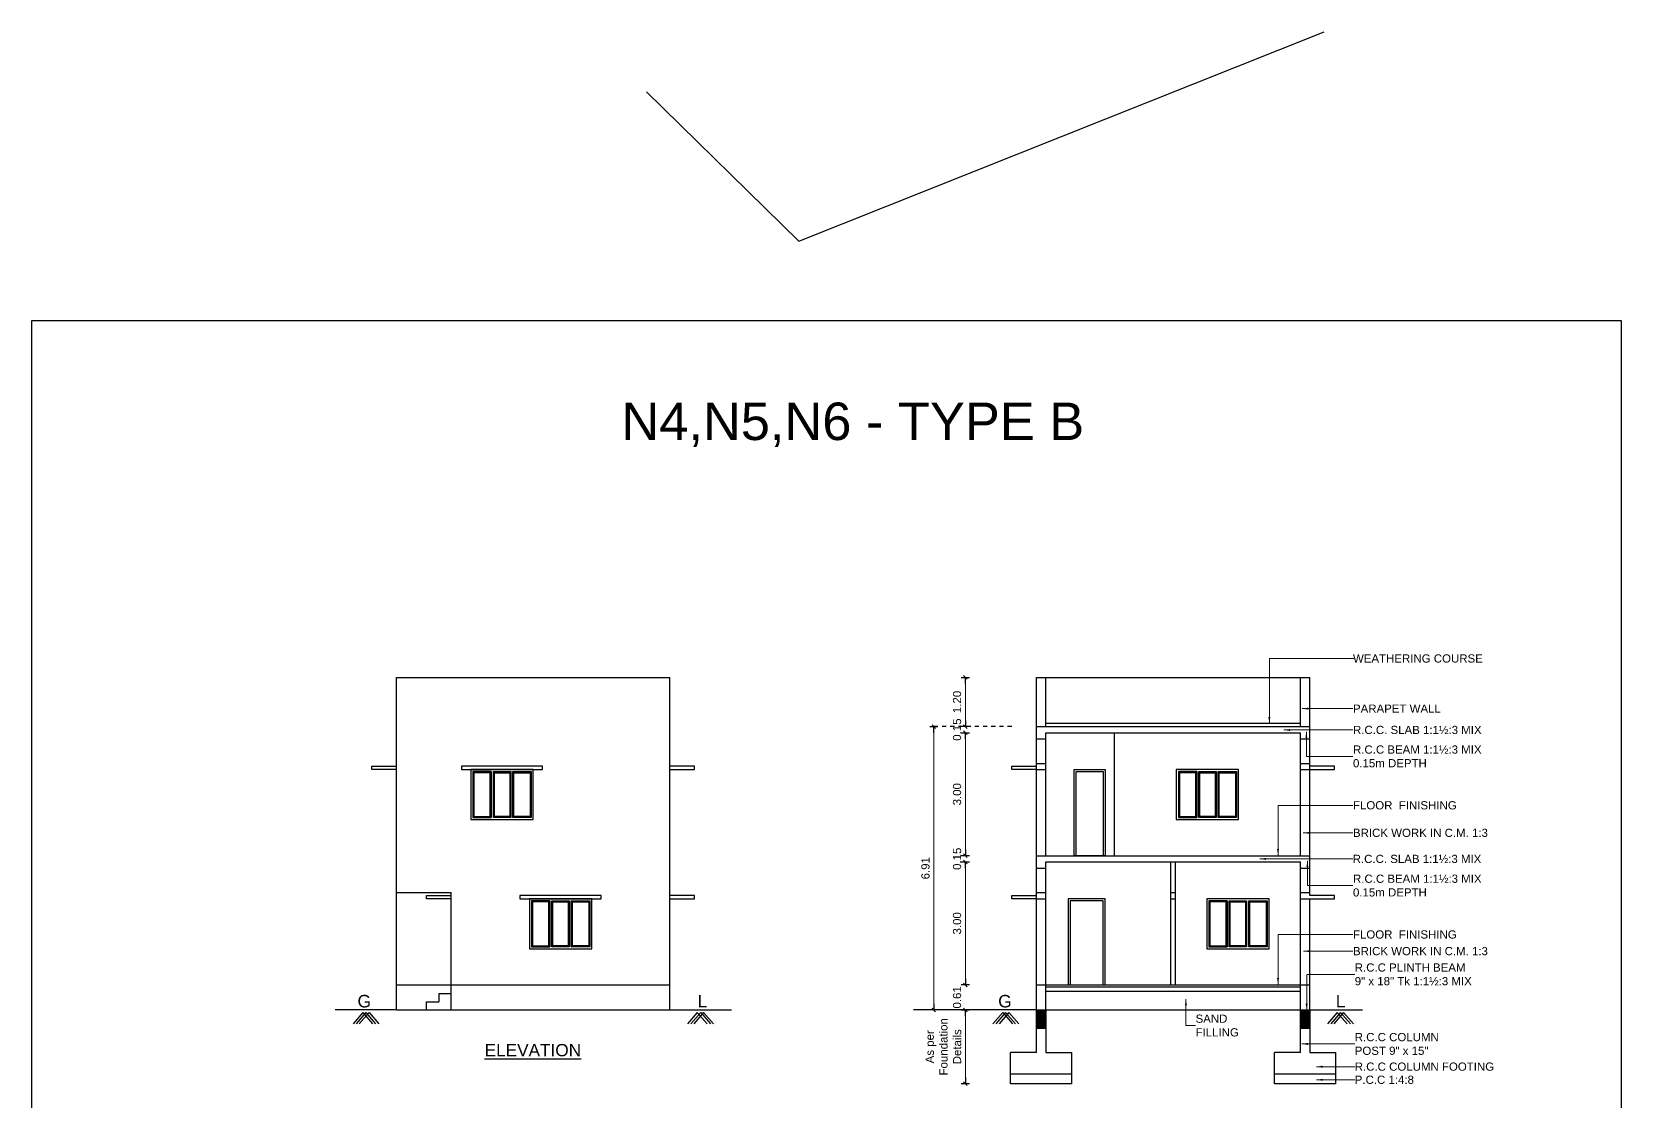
# Model space of a CAD drawing. Header units: metres. Extents: x 1126 to 1595, y 117 to 472.
# Drawn here: x 1342.61 to 1381.37, y 438.56 to 464.64 of the extents above; entities that cross this region are included whole.
import ezdxf
from ezdxf.enums import TextEntityAlignment as Align

# ---------------------------------------------------------------- set-up
doc = ezdxf.new("R2010")
doc.units = ezdxf.units.M
doc.linetypes.add('DOT', pattern=[0.25, 0, -0.25])
doc.layers.add('hat', color=252, linetype='Continuous')
doc.layers.add('TEXT', color=7, linetype='Continuous')
doc.styles.add('ARIAL', font='arial.ttf')
doc.styles.get("Standard").update_dxf_attribs({"font": 'arial.ttf', "height": 0.23})
doc.dimstyles.new('FLOOR DIM', dxfattribs={"dimtxt": 0.2, "dimasz": 0.05, "dimexe": 0.075, "dimexo": 0.3, "dimgap": 0.025, "dimtad": 0, "dimzin": 3, "dimdsep": 46, "dimtxsty": 'ARIAL', "dimblk": 'JM1', "dimcen": -0.09, "dimclrd": 5, "dimclre": 250, "dimclrt": 3, "dimazin": 0, "dimtfac": 0.65, "dimtix": 1, "dimtofl": 0, "dimtmove": 0, "dimatfit": 2, "dimfxl": 0, "dimfrac": 1, "dimtolj": 1, "dimlwd": 18, "dimlwe": -1, "dimarcsym": 0})

# ---------------------------------------------------------------- blocks, each defined once
blk = doc.blocks.new('JM1')
at = {"color": 2}
for p, q in [((-3, 0), (0, 0)), ((-0.88, -0.88), (0.88, 0.88)), ((0, 2), (0, -2))]:
    blk.add_line(p, q, dxfattribs=at)
blk = doc.blocks.new('*D838')
at = {"color": 5, "lineweight": 18}
blk.add_line((1365.381, 440.734), (1365.381, 439.034), dxfattribs=at)
at = {"layer": 'Defpoints', "color": 0}
for p in [(1366.881, 440.784), (1365.381, 438.984), (1366.476, 438.984)]:
    blk.add_point(p, dxfattribs=at)
at = {"color": 5, "lineweight": 18, "xscale": 0.05, "yscale": 0.05, "zscale": 0.05}
for p, rotation in [((1365.381, 440.784), 90), ((1365.381, 438.984), 270)]:
    blk.add_blockref('JM1', p, dxfattribs=dict(at, rotation=rotation))
at = {"color": 3, "insert": (1364.846, 439.884), "char_height": 0.2, "attachment_point": 5, "rotation": 90, "style": 'ARIAL'}
blk.add_mtext('\\A1;As per\\PFoundation \\PDetails', dxfattribs=at)
blk = doc.blocks.new('*D839')
at = {"color": 250, "linetype": 'DOT', "ltscale": 0.25}
for p, q in [((1366.511, 447.694), (1364.536, 447.694)), ((1366.511, 440.784), (1364.536, 440.784))]:
    blk.add_line(p, q, dxfattribs=at)
at = {"color": 5, "lineweight": 18, "ltscale": 0.25}
blk.add_line((1364.611, 447.644), (1364.611, 440.834), dxfattribs=at)
at = {"layer": 'Defpoints', "color": 0, "linetype": 'ByBlock', "ltscale": 0.25}
for p in [(1367.111, 447.694), (1364.611, 440.784), (1367.111, 440.784)]:
    blk.add_point(p, dxfattribs=at)
at = {"color": 5, "linetype": 'ByBlock', "lineweight": 18, "ltscale": 0.25, "xscale": 0.05, "yscale": 0.05, "zscale": 0.05}
for p, rotation in [((1364.611, 447.694), 90), ((1364.611, 440.784), 270)]:
    blk.add_blockref('JM1', p, dxfattribs=dict(at, rotation=rotation))
at = {"color": 3, "linetype": 'ByBlock', "ltscale": 0.25, "insert": (1364.408, 444.239), "char_height": 0.2, "attachment_point": 5, "rotation": 90, "style": 'ARIAL'}
blk.add_mtext('\\A1;6.91', dxfattribs=at)
blk = doc.blocks.new('*D840')
at = {"color": 5, "lineweight": 18}
for p, q in [((1365.381, 441.444), (1365.381, 441.494)), ((1365.381, 440.734), (1365.381, 440.684))]:
    blk.add_line(p, q, dxfattribs=at)
at = {"layer": 'Defpoints', "color": 0}
for p in [(1365.381, 441.394), (1367.112, 441.394), (1367.111, 440.784)]:
    blk.add_point(p, dxfattribs=at)
at = {"color": 5, "lineweight": 18, "xscale": 0.05, "yscale": 0.05, "zscale": 0.05}
for p, rotation in [((1365.381, 441.394), 270), ((1365.381, 440.784), 90)]:
    blk.add_blockref('JM1', p, dxfattribs=dict(at, rotation=rotation))
at = {"color": 3, "insert": (1365.178, 441.089), "char_height": 0.2, "attachment_point": 5, "rotation": 90, "style": 'ARIAL'}
blk.add_mtext('\\A1;0.61', dxfattribs=at)
blk = doc.blocks.new('*D841')
at = {"color": 5, "lineweight": 18}
blk.add_line((1365.381, 444.594), (1365.381, 447.494), dxfattribs=at)
at = {"layer": 'Defpoints', "color": 0}
for p in [(1365.381, 447.544), (1374.846, 447.544), (1367.112, 444.544)]:
    blk.add_point(p, dxfattribs=at)
at = {"color": 5, "lineweight": 18, "xscale": 0.05, "yscale": 0.05, "zscale": 0.05}
for p, rotation in [((1365.381, 447.544), 90), ((1365.381, 444.544), 270)]:
    blk.add_blockref('JM1', p, dxfattribs=dict(at, rotation=rotation))
at = {"color": 3, "insert": (1365.178, 446.044), "char_height": 0.2, "attachment_point": 5, "rotation": 90, "style": 'ARIAL'}
blk.add_mtext('\\A1;3.00', dxfattribs=at)
blk = doc.blocks.new('*D842')
at = {"color": 5, "lineweight": 18}
for p, q in [((1365.381, 447.744), (1365.381, 447.794)), ((1365.381, 447.494), (1365.381, 447.444))]:
    blk.add_line(p, q, dxfattribs=at)
at = {"layer": 'Defpoints', "color": 0}
for p in [(1365.381, 447.694), (1367.112, 447.694), (1374.846, 447.544)]:
    blk.add_point(p, dxfattribs=at)
at = {"color": 5, "lineweight": 18, "xscale": 0.05, "yscale": 0.05, "zscale": 0.05}
for p, rotation in [((1365.381, 447.694), 270), ((1365.381, 447.544), 90)]:
    blk.add_blockref('JM1', p, dxfattribs=dict(at, rotation=rotation))
at = {"color": 3, "insert": (1365.178, 447.619), "char_height": 0.2, "attachment_point": 5, "rotation": 90, "style": 'ARIAL'}
blk.add_mtext('\\A1;0.15', dxfattribs=at)
blk = doc.blocks.new('*D843')
at = {"color": 5, "lineweight": 18}
blk.add_line((1365.381, 447.744), (1365.381, 448.844), dxfattribs=at)
at = {"layer": 'Defpoints', "color": 0}
for p in [(1365.381, 448.894), (1367.112, 448.894), (1367.112, 447.694)]:
    blk.add_point(p, dxfattribs=at)
at = {"color": 5, "lineweight": 18, "xscale": 0.05, "yscale": 0.05, "zscale": 0.05}
for p, rotation in [((1365.381, 448.894), 90), ((1365.381, 447.694), 270)]:
    blk.add_blockref('JM1', p, dxfattribs=dict(at, rotation=rotation))
at = {"color": 3, "insert": (1365.178, 448.294), "char_height": 0.2, "attachment_point": 5, "rotation": 90, "style": 'ARIAL'}
blk.add_mtext('\\A1;1.20', dxfattribs=at)
blk = doc.blocks.new('*D844')
at = {"color": 5, "lineweight": 18}
for p, q in [((1365.381, 444.594), (1365.381, 444.644)), ((1365.381, 444.344), (1365.381, 444.294))]:
    blk.add_line(p, q, dxfattribs=at)
at = {"layer": 'Defpoints', "color": 0}
for p in [(1365.381, 444.544), (1367.112, 444.544), (1367.341, 444.394)]:
    blk.add_point(p, dxfattribs=at)
at = {"color": 5, "lineweight": 18, "xscale": 0.05, "yscale": 0.05, "zscale": 0.05}
for p, rotation in [((1365.381, 444.544), 270), ((1365.381, 444.394), 90)]:
    blk.add_blockref('JM1', p, dxfattribs=dict(at, rotation=rotation))
at = {"color": 3, "insert": (1365.178, 444.469), "char_height": 0.2, "attachment_point": 5, "rotation": 90, "style": 'ARIAL'}
blk.add_mtext('\\A1;0.15', dxfattribs=at)
blk = doc.blocks.new('*D845')
at = {"color": 5, "lineweight": 18}
blk.add_line((1365.381, 441.444), (1365.381, 444.344), dxfattribs=at)
at = {"layer": 'Defpoints', "color": 0}
for p in [(1365.381, 444.394), (1367.341, 444.394), (1367.112, 441.394)]:
    blk.add_point(p, dxfattribs=at)
at = {"color": 5, "lineweight": 18, "xscale": 0.05, "yscale": 0.05, "zscale": 0.05}
for p, rotation in [((1365.381, 444.394), 90), ((1365.381, 441.394), 270)]:
    blk.add_blockref('JM1', p, dxfattribs=dict(at, rotation=rotation))
at = {"color": 3, "insert": (1365.178, 442.894), "char_height": 0.2, "attachment_point": 5, "rotation": 90, "style": 'ARIAL'}
blk.add_mtext('\\A1;3.00', dxfattribs=at)

msp = doc.modelspace()

# ---------------------------------------------------------------- hatches: boundary and pattern name
h = msp.add_hatch(color=256)
h.dxf.hatch_style = 1
h.paths.add_polyline_path([(1367.342, 440.334), (1367.112, 440.334), (1367.112, 440.784), (1367.342, 440.784)])
h = msp.add_hatch(color=256)
h.dxf.hatch_style = 1
h.paths.add_polyline_path([(1373.781, 440.334), (1373.551, 440.334), (1373.551, 440.784), (1373.781, 440.784)])

# ---------------------------------------------------------------- linework, layer by layer
for p, q in [((1361.317, 459.532), (1374.13, 464.637)), ((1357.606, 463.169), (1361.317, 459.532)), ((1351.507, 440.784), (1351.507, 448.894)), ((1358.175, 440.784), (1358.175, 448.894)), ((1367.112, 440.784), (1367.112, 448.894)), ((1367.341, 447.694), (1367.341, 448.894)), ((1373.551, 447.694), (1373.551, 448.894)), ((1373.779, 443.574), (1373.779, 448.894)), ((1367.341, 444.544), (1367.341, 447.544)), ((1369.017, 444.544), (1369.017, 447.544)), ((1373.551, 444.544), (1373.551, 447.544)), ((1350.907, 446.644), (1350.907, 446.724)), ((1350.907, 446.724), (1351.507, 446.724)), ((1351.507, 446.644), (1350.907, 446.644)), ((1358.775, 446.724), (1358.175, 446.724)), ((1358.175, 446.644), (1358.775, 446.644)), ((1358.775, 446.644), (1358.775, 446.724)), ((1366.512, 446.644), (1366.512, 446.724)), ((1366.512, 446.724), (1367.112, 446.724)), ((1367.112, 446.644), (1366.512, 446.644)), ((1374.379, 446.724), (1373.779, 446.724)), ((1373.779, 446.644), (1374.379, 446.644)), ((1374.379, 446.644), (1374.379, 446.724)), ((1367.341, 440.784), (1367.341, 444.394)), ((1370.389, 441.394), (1370.389, 444.394)), ((1370.503, 441.394), (1370.503, 444.394)), ((1373.551, 440.784), (1373.551, 444.394)), ((1352.241, 443.494), (1352.241, 443.574)), ((1352.241, 443.574), (1352.841, 443.574)), ((1352.841, 443.494), (1352.241, 443.494)), ((1352.841, 440.784), (1352.841, 443.644)), ((1358.775, 443.574), (1358.175, 443.574)), ((1358.175, 443.494), (1358.775, 443.494)), ((1358.775, 443.494), (1358.775, 443.574)), ((1366.512, 443.494), (1366.512, 443.574)), ((1366.512, 443.574), (1367.112, 443.574)), ((1367.112, 443.494), (1366.512, 443.494)), ((1374.379, 443.574), (1373.779, 443.574)), ((1373.779, 440.784), (1373.779, 443.494)), ((1373.779, 443.494), (1374.379, 443.494)), ((1374.379, 443.494), (1374.379, 443.574)), ((1352.536, 441.184), (1352.536, 440.984)), ((1352.231, 440.984), (1352.231, 440.784)), ((1367.112, 439.744), (1367.112, 440.784)), ((1367.341, 440.784), (1367.341, 439.744)), ((1373.551, 439.744), (1373.551, 440.784)), ((1373.779, 440.784), (1373.779, 439.744)), ((1366.477, 438.984), (1366.477, 439.744)), ((1367.112, 439.744), (1366.477, 439.744)), ((1367.341, 439.744), (1367.977, 439.744)), ((1367.977, 438.984), (1367.977, 439.744)), ((1372.916, 438.984), (1372.916, 439.744)), ((1373.551, 439.744), (1372.916, 439.744)), ((1373.779, 439.744), (1374.416, 439.744)), ((1374.416, 438.984), (1374.416, 439.744)), ((1367.977, 439.214), (1366.477, 439.214)), ((1374.416, 439.214), (1372.916, 439.214)), ((1367.977, 438.984), (1366.477, 438.984)), ((1374.416, 438.984), (1372.916, 438.984))]:
    msp.add_line(p, q)
at = {"color": 7}
for p, q in [((1351.507, 448.894), (1358.175, 448.894)), ((1367.112, 448.894), (1373.779, 448.894)), ((1367.341, 447.774), (1373.551, 447.774)), ((1367.112, 447.694), (1373.779, 447.694)), ((1367.112, 447.394), (1367.341, 447.394)), ((1367.341, 447.544), (1373.551, 447.544)), ((1373.551, 447.394), (1373.779, 447.394)), ((1367.112, 446.794), (1367.341, 446.794)), ((1367.112, 446.644), (1367.341, 446.644)), ((1373.551, 446.794), (1373.779, 446.794)), ((1373.551, 446.644), (1373.779, 446.644)), ((1367.112, 444.544), (1373.779, 444.544)), ((1367.112, 444.244), (1367.341, 444.244)), ((1367.341, 444.394), (1373.551, 444.394)), ((1373.551, 444.244), (1373.779, 444.244)), ((1351.507, 443.644), (1352.841, 443.644)), ((1367.112, 443.644), (1367.341, 443.644)), ((1367.112, 443.494), (1367.341, 443.494)), ((1370.389, 443.644), (1370.503, 443.644)), ((1370.389, 443.494), (1370.503, 443.494)), ((1373.551, 443.644), (1373.779, 443.644)), ((1373.551, 443.494), (1373.779, 443.494)), ((1351.507, 441.394), (1358.175, 441.394)), ((1352.536, 441.184), (1352.841, 441.184)), ((1367.112, 441.394), (1373.779, 441.394)), ((1367.341, 441.344), (1373.551, 441.344)), ((1367.341, 441.244), (1373.551, 441.244)), ((1351.507, 440.784), (1350.007, 440.784)), ((1351.507, 440.784), (1358.175, 440.784)), ((1352.231, 440.984), (1352.536, 440.984)), ((1358.175, 440.784), (1359.675, 440.784)), ((1367.112, 440.784), (1364.112, 440.784)), ((1367.112, 440.784), (1373.779, 440.784)), ((1373.781, 440.784), (1375.067, 440.784)), ((1350.685, 440.723), (1350.446, 440.446)), ((1350.757, 440.723), (1350.519, 440.446)), ((1350.839, 440.723), (1350.6, 440.446)), ((1350.685, 440.723), (1350.924, 440.446)), ((1350.757, 440.723), (1350.996, 440.446)), ((1350.839, 440.723), (1351.078, 440.446)), ((1358.843, 440.723), (1358.605, 440.446)), ((1358.925, 440.723), (1358.686, 440.446)), ((1358.997, 440.723), (1358.759, 440.446)), ((1358.843, 440.723), (1359.082, 440.446)), ((1358.925, 440.723), (1359.164, 440.446)), ((1358.997, 440.723), (1359.236, 440.446)), ((1366.29, 440.723), (1366.051, 440.446)), ((1366.362, 440.723), (1366.123, 440.446)), ((1366.443, 440.723), (1366.205, 440.446)), ((1366.29, 440.723), (1366.528, 440.446)), ((1366.362, 440.723), (1366.601, 440.446)), ((1366.443, 440.723), (1366.682, 440.446)), ((1374.449, 440.723), (1374.211, 440.446)), ((1374.531, 440.723), (1374.292, 440.446)), ((1374.603, 440.723), (1374.365, 440.446)), ((1374.449, 440.723), (1374.688, 440.446)), ((1374.531, 440.723), (1374.77, 440.446)), ((1374.603, 440.723), (1374.842, 440.446))]:
    msp.add_line(p, q, dxfattribs=at)
at = {"color": 8}
for p, q in [((1353.819, 446.594), (1353.819, 445.474)), ((1353.869, 446.594), (1353.869, 445.474)), ((1354.293, 446.594), (1354.293, 445.474)), ((1354.343, 446.594), (1354.343, 445.474)), ((1371.022, 446.594), (1371.022, 445.474)), ((1371.072, 446.594), (1371.072, 445.474)), ((1371.496, 446.594), (1371.496, 445.474)), ((1371.546, 446.594), (1371.546, 445.474)), ((1355.246, 443.444), (1355.246, 442.324)), ((1355.296, 443.444), (1355.296, 442.324)), ((1355.72, 443.444), (1355.72, 442.324)), ((1355.77, 443.444), (1355.77, 442.324)), ((1371.765, 443.444), (1371.765, 442.324)), ((1371.815, 443.444), (1371.815, 442.324)), ((1372.239, 443.444), (1372.239, 442.324)), ((1372.289, 443.444), (1372.289, 442.324))]:
    msp.add_line(p, q, dxfattribs=at)
for points in [[(1342.612, 457.597), (1381.374, 457.597), (1381.374, 413.694), (1342.612, 413.694)], [(1355.071, 446.644), (1355.071, 446.724), (1353.091, 446.724), (1353.091, 446.644)], [(1368.033, 446.644), (1368.793, 446.644), (1368.793, 444.544), (1368.033, 444.544)], [(1356.498, 443.494), (1356.498, 443.574), (1354.518, 443.574), (1354.518, 443.494)], [(1368.793, 443.494), (1367.883, 443.494), (1367.883, 441.394), (1368.793, 441.394)], [(1367.112, 440.784), (1367.342, 440.784), (1367.342, 440.334), (1367.112, 440.334)], [(1373.551, 440.784), (1373.781, 440.784), (1373.781, 440.334), (1373.551, 440.334)]]:
    msp.add_lwpolyline(points, close=True)
at = {"color": 7}
for points in [[(1354.841, 446.644), (1353.321, 446.644), (1353.321, 445.424), (1354.841, 445.424)], [(1372.044, 446.644), (1370.524, 446.644), (1370.524, 445.424), (1372.044, 445.424)], [(1356.268, 443.494), (1354.748, 443.494), (1354.748, 442.274), (1356.268, 442.274)], [(1372.787, 443.494), (1371.267, 443.494), (1371.267, 442.274), (1372.787, 442.274)]]:
    msp.add_lwpolyline(points, close=True, dxfattribs=at)
at = {"color": 8}
for points in [[(1353.819, 446.594), (1353.371, 446.594), (1353.371, 445.474), (1353.819, 445.474)], [(1353.794, 446.569), (1353.396, 446.569), (1353.396, 445.499), (1353.794, 445.499)], [(1354.293, 445.474), (1353.869, 445.474), (1353.869, 446.594), (1354.293, 446.594)], [(1354.268, 445.499), (1353.894, 445.499), (1353.894, 446.569), (1354.268, 446.569)], [(1354.343, 446.594), (1354.791, 446.594), (1354.791, 445.474), (1354.343, 445.474)], [(1354.368, 446.569), (1354.766, 446.569), (1354.766, 445.499), (1354.368, 445.499)], [(1371.022, 446.594), (1370.574, 446.594), (1370.574, 445.474), (1371.022, 445.474)], [(1370.997, 446.569), (1370.599, 446.569), (1370.599, 445.499), (1370.997, 445.499)], [(1371.496, 445.474), (1371.072, 445.474), (1371.072, 446.594), (1371.496, 446.594)], [(1371.471, 445.499), (1371.097, 445.499), (1371.097, 446.569), (1371.471, 446.569)], [(1371.546, 446.594), (1371.994, 446.594), (1371.994, 445.474), (1371.546, 445.474)], [(1371.571, 446.569), (1371.969, 446.569), (1371.969, 445.499), (1371.571, 445.499)], [(1355.246, 443.444), (1354.798, 443.444), (1354.798, 442.324), (1355.246, 442.324)], [(1355.72, 442.324), (1355.296, 442.324), (1355.296, 443.444), (1355.72, 443.444)], [(1355.77, 443.444), (1356.218, 443.444), (1356.218, 442.324), (1355.77, 442.324)], [(1371.765, 443.444), (1371.317, 443.444), (1371.317, 442.324), (1371.765, 442.324)], [(1372.239, 442.324), (1371.815, 442.324), (1371.815, 443.444), (1372.239, 443.444)], [(1372.289, 443.444), (1372.737, 443.444), (1372.737, 442.324), (1372.289, 442.324)], [(1355.221, 443.419), (1354.823, 443.419), (1354.823, 442.349), (1355.221, 442.349)], [(1355.695, 442.349), (1355.321, 442.349), (1355.321, 443.419), (1355.695, 443.419)], [(1355.795, 443.419), (1356.193, 443.419), (1356.193, 442.349), (1355.795, 442.349)], [(1371.74, 443.419), (1371.342, 443.419), (1371.342, 442.349), (1371.74, 442.349)], [(1372.214, 442.349), (1371.84, 442.349), (1371.84, 443.419), (1372.214, 443.419)], [(1372.314, 443.419), (1372.712, 443.419), (1372.712, 442.349), (1372.314, 442.349)]]:
    msp.add_lwpolyline(points, close=True, dxfattribs=at)
at = {"layer": 'hat'}
for points in [[(1368.083, 446.594), (1368.743, 446.594), (1368.743, 444.544), (1368.083, 444.544)], [(1368.743, 443.444), (1367.933, 443.444), (1367.933, 441.394), (1368.743, 441.394)]]:
    msp.add_lwpolyline(points, close=True, dxfattribs=at)

# ---------------------------------------------------------------- texts
at = {"color": 7}
msp.add_text('N4,N5,N6 - TYPE B', height=0.9144, dxfattribs=at).set_placement((1356.993, 454.681))
at = {"color": 7, "style": 'ARIAL'}
for s, p in [('G', (1350.721, 440.844)), ('L', (1358.965, 440.844)), ('G', (1366.346, 440.844)), ('L', (1374.531, 440.844))]:
    msp.add_text(s, height=0.305, dxfattribs=at).set_placement(p, align=Align.CENTER)
at = {"layer": 'TEXT', "style": 'ARIAL'}
for s, insert, char_height, width, attachment_point in [('WEATHERING COURSE', (1374.833, 449.353), 0.2, 3.29403, 4), ('PARAPET WALL', (1374.833, 448.131), 0.2, 2.23428, 4), ('R.C.C. SLAB 1:1½:3 MIX', (1374.833, 447.61), 0.2, 3.26522, 4), ('R.C.C BEAM 1:1½:3 MIX 0.15m DEPTH  ', (1374.833, 446.965), 0.2, 3.22007, 4), ('FLOOR  FINISHING', (1374.833, 445.772), 0.2, 2.57289, 4), ('BRICK WORK IN C.M. 1:3', (1374.833, 445.101), 0.2, 3.31312, 4), ('R.C.C. SLAB 1:1½:3 MIX', (1374.826, 444.465), 0.2, 3.24741, 4), ('R.C.C BEAM 1:1½:3 MIX 0.15m DEPTH  ', (1374.833, 443.815), 0.2, 3.17084, 4), ('FLOOR  FINISHING', (1374.833, 442.622), 0.2, 2.59421, 4), ('FLOOR  FINISHING', (1374.833, 442.622), 0.2, 2.59421, 4), ('FLOOR  FINISHING', (1374.833, 442.622), 0.2, 2.57289, 4), ('BRICK WORK IN C.M. 1:3', (1374.833, 442.216), 0.2, 3.47959, 4), ('BRICK WORK IN C.M. 1:3', (1374.833, 442.216), 0.2, 3.47959, 4), ('\\A1;R.C.C PLINTH BEAM 9" x 18" Tk 1:1½:3 MIX ', (1374.876, 441.65), 0.2, 2.90178, 4), ('SAND\\PFILLING', (1370.994, 440.402), 0.2, 1.14023, 4), ('{\\fArial|b0|i0|c0|p18;\\LELEVATION}', (1354.832, 439.8), 0.3, 2.32094, 5), ('\\pt2.6;R.C.C COLUMN\\P\\ptz;POST 9" x 15"', (1374.876, 439.953), 0.2, 2.14995, 4), ('R.C.C COLUMN FOOTING', (1374.876, 439.399), 0.2, 3.51493, 4), ('P.C.C 1:4:8', (1374.876, 439.079), 0.2, 1.79468, 4)]:
    msp.add_mtext(s, dxfattribs=dict(at, insert=insert, char_height=char_height, width=width, attachment_point=attachment_point))

# ---------------------------------------------------------------- dimensions: what is measured, and where the dimension line sits
at = {"color": 7}
for base, p1, p2, picture, middle in [((1365.381, 448.894), (1367.112, 447.694), (1367.112, 448.894), '*D843', (1365.178, 448.294)), ((1365.381, 447.694), (1374.846, 447.544), (1367.112, 447.694), '*D842', (1365.178, 447.619)), ((1365.381, 447.544), (1367.112, 444.544), (1374.846, 447.544), '*D841', (1365.178, 446.044)), ((1365.381, 444.544), (1367.341, 444.394), (1367.112, 444.544), '*D844', (1365.178, 444.469)), ((1365.381, 444.394), (1367.112, 441.394), (1367.341, 444.394), '*D845', (1365.178, 442.894)), ((1365.381, 441.394), (1367.111, 440.784), (1367.112, 441.394), '*D840', (1365.178, 441.089))]:
    dim = msp.add_linear_dim(base=base, p1=p1, p2=p2, angle=90, dimstyle='FLOOR DIM', override={"dimgap": 0.1, "dimtad": 1, "dimpost": '\\X', "dimse1": 1, "dimse2": 1, "dimtmove": 2}, dxfattribs=at)
    dim.commit()
    dim.dimension.update_dxf_attribs({"geometry": picture, "text_midpoint": middle})
at = {"color": 7, "linetype": 'ByBlock', "ltscale": 0.25}
dim = msp.add_aligned_dim(p1=(1367.111, 447.694), p2=(1367.111, 440.784), distance=-2.5, dimstyle='FLOOR DIM', override={"dimexo": 0.6, "dimgap": 0.1, "dimtad": 1, "dimpost": '\\X'}, dxfattribs=at)
dim.commit()
dim.dimension.update_dxf_attribs({"geometry": '*D839', "text_midpoint": (1364.408, 444.239)})
at = {"color": 7}
dim = msp.add_linear_dim(base=(1365.381, 438.984), p1=(1366.881, 440.784), p2=(1366.476, 438.984), angle=90, text='As per\\PFoundation \\PDetails', dimstyle='FLOOR DIM', override={"dimgap": 0.1, "dimtad": 1, "dimpost": '\\X', "dimse1": 1, "dimse2": 1, "dimtmove": 2}, dxfattribs=at)
dim.commit()
dim.dimension.update_dxf_attribs({"geometry": '*D838', "text_midpoint": (1364.846, 439.884)})

# ---------------------------------------------------------------- leaders
for points in [[(1372.794, 447.774), (1372.794, 449.353), (1374.851, 449.353)], [(1373.595, 448.131), (1374.833, 448.131)], [(1373.149, 447.61), (1374.833, 447.61)], [(1373.696, 447.569), (1373.696, 446.965), (1374.833, 446.965)], [(1373.005, 444.559), (1373.005, 445.772), (1374.833, 445.772)], [(1373.62, 445.101), (1374.833, 445.101)], [(1372.564, 444.465), (1374.826, 444.465)], [(1373.721, 444.419), (1373.721, 443.815), (1374.833, 443.815)], [(1373.005, 441.409), (1373.005, 442.622), (1374.833, 442.622)], [(1373.625, 442.216), (1374.833, 442.216)], [(1373.704, 440.784), (1373.705, 441.65), (1374.876, 441.65)], [(1370.758, 441.047), (1370.758, 440.402), (1370.994, 440.402)], [(1373.585, 439.953), (1374.876, 439.953)], [(1373.94, 439.399), (1374.876, 439.399)], [(1373.94, 439.079), (1374.876, 439.079)]]:
    msp.add_leader(points, dimstyle='FLOOR DIM', override={"dimasz": 0.15, "dimclrd": 1})

doc.saveas('drawing.dxf')
